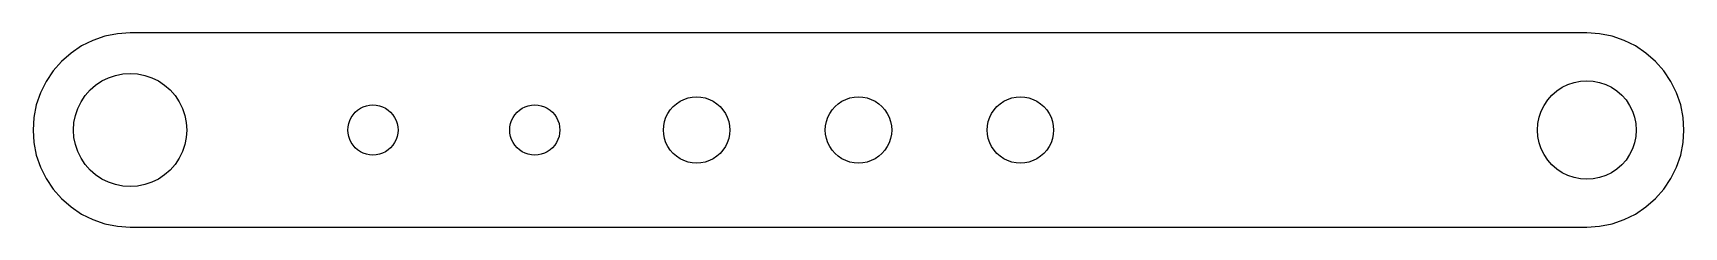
# Model space of a CAD drawing. Header units: metres. Extents: x -12 to 192, y -12 to 12.
import ezdxf

# ---------------------------------------------------------------- set-up
doc = ezdxf.new("R2010")
doc.units = ezdxf.units.M

msp = doc.modelspace()

# ---------------------------------------------------------------- linework, layer by layer
for p, q in [((-6, 10.3923), (-7.30513, 9.52023)), ((-4.59219, 11.0865), (-6, 10.3923)), ((-3.10582, 11.5911), (-4.59219, 11.0865)), ((-1.5663, 11.8973), (-3.10582, 11.5911)), ((0, 12), (-1.5663, 11.8973)), ((180, 12), (0, 12)), ((181.566, 11.8973), (180, 12)), ((183.106, 11.5911), (181.566, 11.8973)), ((184.592, 11.0865), (183.106, 11.5911)), ((186, 10.3923), (184.592, 11.0865)), ((187.305, 9.52023), (186, 10.3923)), ((-8.48528, 8.48528), (-9.52023, 7.30513)), ((-7.30513, 9.52023), (-8.48528, 8.48528)), ((188.485, 8.48528), (187.305, 9.52023)), ((189.52, 7.30513), (188.485, 8.48528)), ((-9.52023, 7.30513), (-10.3923, 6)), ((-3.5, 6.06216), (-2.67877, 6.46715)), ((-2.67877, 6.46715), (-1.81172, 6.76147)), ((-1.81172, 6.76147), (-0.913681, 6.94011)), ((-0.913681, 6.94011), (0, 7)), ((0, 7), (0.913681, 6.94011)), ((0.913681, 6.94011), (1.81172, 6.76147)), ((1.81172, 6.76147), (2.67877, 6.46715)), ((2.67877, 6.46715), (3.5, 6.06216)), ((190.392, 6), (189.52, 7.30513)), ((-11.0865, 4.59219), (-11.5911, 3.10582)), ((-10.3923, 6), (-11.0865, 4.59219)), ((-6.06216, 3.5), (-5.55347, 4.26132)), ((-5.55347, 4.26132), (-4.94974, 4.94974)), ((-4.94974, 4.94974), (-4.26132, 5.55347)), ((-4.26132, 5.55347), (-3.5, 6.06216)), ((3.5, 6.06216), (4.26132, 5.55347)), ((4.26132, 5.55347), (4.94974, 4.94974)), ((4.94974, 4.94974), (5.55347, 4.26132)), ((5.55347, 4.26132), (6.06216, 3.5)), ((69.4648, 4.06491), (70, 4.09999)), ((70, 4.09999), (70.5352, 4.06491)), ((89.4648, 4.06491), (90, 4.09999)), ((90, 4.09999), (90.5352, 4.06491)), ((109.465, 4.06491), (110, 4.09999)), ((110, 4.09999), (110.535, 4.06491)), ((175.161, 3.71344), (175.687, 4.31334)), ((175.687, 4.31334), (176.287, 4.83945)), ((176.287, 4.83945), (176.95, 5.28275)), ((176.95, 5.28275), (177.666, 5.63565)), ((177.666, 5.63565), (178.421, 5.89214)), ((178.421, 5.89214), (179.204, 6.04781)), ((179.204, 6.04781), (180, 6.09999)), ((180, 6.09999), (180.796, 6.04781)), ((180.796, 6.04781), (181.579, 5.89214)), ((181.579, 5.89214), (182.334, 5.63565)), ((182.334, 5.63565), (183.05, 5.28275)), ((183.05, 5.28275), (183.713, 4.83945)), ((183.713, 4.83945), (184.313, 4.31334)), ((184.313, 4.31334), (184.839, 3.71344)), ((191.087, 4.59219), (190.392, 6)), ((191.591, 3.10582), (191.087, 4.59219)), ((-11.5911, 3.10582), (-11.8973, 1.5663)), ((-6.76147, 1.81172), (-6.46715, 2.67877)), ((-6.46715, 2.67877), (-6.06216, 3.5)), ((6.06216, 3.5), (6.46715, 2.67877)), ((6.46715, 2.67877), (6.76147, 1.81172)), ((27.5406, 1.88715), (27.808, 2.19202)), ((27.808, 2.19202), (28.1128, 2.45938)), ((28.1128, 2.45938), (28.45, 2.68468)), ((28.45, 2.68468), (28.8137, 2.86401)), ((28.8137, 2.86401), (29.1976, 2.99437)), ((29.1976, 2.99437), (29.5954, 3.07347)), ((29.5954, 3.07347), (30, 3.09999)), ((30, 3.09999), (30.4046, 3.07347)), ((30.4046, 3.07347), (30.8023, 2.99437)), ((30.8023, 2.99437), (31.1863, 2.86401)), ((31.1863, 2.86401), (31.55, 2.68468)), ((31.55, 2.68468), (31.8871, 2.45938)), ((31.8871, 2.45938), (32.192, 2.19202)), ((32.192, 2.19202), (32.4594, 1.88715)), ((47.5406, 1.88715), (47.808, 2.19202)), ((47.808, 2.19202), (48.1128, 2.45938)), ((48.1128, 2.45938), (48.45, 2.68468)), ((48.45, 2.68468), (48.8137, 2.86401)), ((48.8137, 2.86401), (49.1976, 2.99437)), ((49.1976, 2.99437), (49.5954, 3.07347)), ((49.5954, 3.07347), (50, 3.09999)), ((50, 3.09999), (50.4046, 3.07347)), ((50.4046, 3.07347), (50.8023, 2.99437)), ((50.8023, 2.99437), (51.1863, 2.86401)), ((51.1863, 2.86401), (51.55, 2.68468)), ((51.55, 2.68468), (51.8871, 2.45938)), ((51.8871, 2.45938), (52.192, 2.19202)), ((52.192, 2.19202), (52.4594, 1.88715)), ((66.2121, 1.569), (66.4493, 2.04999)), ((66.4493, 2.04999), (66.7472, 2.49591)), ((66.7472, 2.49591), (67.1009, 2.89912)), ((67.1009, 2.89912), (67.5041, 3.25275)), ((67.5041, 3.25275), (67.95, 3.55069)), ((67.95, 3.55069), (68.431, 3.7879)), ((68.431, 3.7879), (68.9388, 3.96028)), ((68.9388, 3.96028), (69.4648, 4.06491)), ((70.5352, 4.06491), (71.0612, 3.96028)), ((71.0612, 3.96028), (71.569, 3.7879)), ((71.569, 3.7879), (72.05, 3.55069)), ((72.05, 3.55069), (72.4959, 3.25275)), ((72.4959, 3.25275), (72.8991, 2.89912)), ((72.8991, 2.89912), (73.2527, 2.49591)), ((73.2527, 2.49591), (73.5507, 2.04999)), ((73.5507, 2.04999), (73.7879, 1.569)), ((86.2121, 1.569), (86.4493, 2.04999)), ((86.4493, 2.04999), (86.7472, 2.49591)), ((86.7472, 2.49591), (87.1009, 2.89912)), ((87.1009, 2.89912), (87.5041, 3.25275)), ((87.5041, 3.25275), (87.95, 3.55069)), ((87.95, 3.55069), (88.431, 3.7879)), ((88.431, 3.7879), (88.9388, 3.96028)), ((88.9388, 3.96028), (89.4648, 4.06491)), ((90.5352, 4.06491), (91.0612, 3.96028)), ((91.0612, 3.96028), (91.569, 3.7879)), ((91.569, 3.7879), (92.05, 3.55069)), ((92.05, 3.55069), (92.4959, 3.25275)), ((92.4959, 3.25275), (92.8991, 2.89912)), ((92.8991, 2.89912), (93.2527, 2.49591)), ((93.2527, 2.49591), (93.5507, 2.04999)), ((93.5507, 2.04999), (93.7879, 1.569)), ((106.212, 1.569), (106.449, 2.04999)), ((106.449, 2.04999), (106.747, 2.49591)), ((106.747, 2.49591), (107.101, 2.89912)), ((107.101, 2.89912), (107.504, 3.25275)), ((107.504, 3.25275), (107.95, 3.55069)), ((107.95, 3.55069), (108.431, 3.7879)), ((108.431, 3.7879), (108.939, 3.96028)), ((108.939, 3.96028), (109.465, 4.06491)), ((110.535, 4.06491), (111.061, 3.96028)), ((111.061, 3.96028), (111.569, 3.7879)), ((111.569, 3.7879), (112.05, 3.55069)), ((112.05, 3.55069), (112.496, 3.25275)), ((112.496, 3.25275), (112.899, 2.89912)), ((112.899, 2.89912), (113.253, 2.49591)), ((113.253, 2.49591), (113.551, 2.04999)), ((113.551, 2.04999), (113.788, 1.569)), ((174.108, 1.57878), (174.364, 2.33437)), ((174.364, 2.33437), (174.717, 3.04999)), ((174.717, 3.04999), (175.161, 3.71344)), ((184.839, 3.71344), (185.283, 3.04999)), ((185.283, 3.04999), (185.636, 2.33437)), ((185.636, 2.33437), (185.892, 1.57878)), ((191.897, 1.5663), (191.591, 3.10582)), ((-11.8973, 1.5663), (-12, 0)), ((-12, 0), (-11.8973, -1.5663)), ((-7, 0), (-6.94011, 0.913681)), ((-6.94011, -0.913681), (-7, 0)), ((-6.94011, 0.913681), (-6.76147, 1.81172)), ((6.76147, 1.81172), (6.94011, 0.913681)), ((6.94011, 0.913681), (7, 0)), ((7, 0), (6.94011, -0.913681)), ((26.9, 0), (26.9265, 0.404617)), ((26.9265, -0.404617), (26.9, 0)), ((26.9265, 0.404617), (27.0056, 0.802338)), ((27.0056, 0.802338), (27.136, 1.18631)), ((27.136, 1.18631), (27.3153, 1.54999)), ((27.3153, 1.54999), (27.5406, 1.88715)), ((32.4594, 1.88715), (32.6847, 1.54999)), ((32.6847, 1.54999), (32.864, 1.18631)), ((32.864, 1.18631), (32.9944, 0.802338)), ((32.9944, 0.802338), (33.0735, 0.404617)), ((33.0735, 0.404617), (33.1, 0)), ((33.1, 0), (33.0735, -0.404617)), ((46.9, 0), (46.9265, 0.404617)), ((46.9265, -0.404617), (46.9, 0)), ((46.9265, 0.404617), (47.0056, 0.802338)), ((47.0056, 0.802338), (47.136, 1.18631)), ((47.136, 1.18631), (47.3153, 1.54999)), ((47.3153, 1.54999), (47.5406, 1.88715)), ((52.4594, 1.88715), (52.6847, 1.54999)), ((52.6847, 1.54999), (52.864, 1.18631)), ((52.864, 1.18631), (52.9944, 0.802338)), ((52.9944, 0.802338), (53.0735, 0.404617)), ((53.0735, 0.404617), (53.1, 0)), ((53.1, 0), (53.0735, -0.404617)), ((65.9, 0), (65.9351, 0.535156)), ((65.9351, -0.535156), (65.9, 0)), ((65.9351, 0.535156), (66.0397, 1.06116)), ((66.0397, 1.06116), (66.2121, 1.569)), ((73.7879, 1.569), (73.9603, 1.06116)), ((73.9603, 1.06116), (74.0649, 0.535156)), ((74.0649, 0.535156), (74.1, 0)), ((74.1, 0), (74.0649, -0.535156)), ((85.9, 0), (85.9351, 0.535156)), ((85.9351, -0.535156), (85.9, 0)), ((85.9351, 0.535156), (86.0397, 1.06116)), ((86.0397, 1.06116), (86.2121, 1.569)), ((93.7879, 1.569), (93.9603, 1.06116)), ((93.9603, 1.06116), (94.0649, 0.535156)), ((94.0649, 0.535156), (94.1, 0)), ((94.1, 0), (94.0649, -0.535156)), ((105.9, 0), (105.935, 0.535156)), ((105.935, -0.535156), (105.9, 0)), ((105.935, 0.535156), (106.04, 1.06116)), ((106.04, 1.06116), (106.212, 1.569)), ((113.788, 1.569), (113.96, 1.06116)), ((113.96, 1.06116), (114.065, 0.535156)), ((114.065, 0.535156), (114.1, 0)), ((114.1, 0), (114.065, -0.535156)), ((173.9, 0), (173.952, 0.796204)), ((173.952, -0.796204), (173.9, 0)), ((173.952, 0.796204), (174.108, 1.57878)), ((185.892, 1.57878), (186.048, 0.796204)), ((186.048, 0.796204), (186.1, 0)), ((186.1, 0), (186.048, -0.796204)), ((192, 0), (191.897, 1.5663)), ((191.897, -1.5663), (192, 0)), ((-11.8973, -1.5663), (-11.5911, -3.10582)), ((-6.76147, -1.81172), (-6.94011, -0.913681)), ((-6.46715, -2.67877), (-6.76147, -1.81172)), ((6.76147, -1.81172), (6.46715, -2.67877)), ((6.94011, -0.913681), (6.76147, -1.81172)), ((27.0056, -0.802338), (26.9265, -0.404617)), ((27.136, -1.18631), (27.0056, -0.802338)), ((27.3153, -1.54999), (27.136, -1.18631)), ((27.5406, -1.88715), (27.3153, -1.54999)), ((27.808, -2.19202), (27.5406, -1.88715)), ((32.4594, -1.88715), (32.192, -2.19202)), ((32.6847, -1.54999), (32.4594, -1.88715)), ((32.864, -1.18631), (32.6847, -1.54999)), ((32.9944, -0.802338), (32.864, -1.18631)), ((33.0735, -0.404617), (32.9944, -0.802338)), ((47.0056, -0.802338), (46.9265, -0.404617)), ((47.136, -1.18631), (47.0056, -0.802338)), ((47.3153, -1.54999), (47.136, -1.18631)), ((47.5406, -1.88715), (47.3153, -1.54999)), ((47.808, -2.19202), (47.5406, -1.88715)), ((52.4594, -1.88715), (52.192, -2.19202)), ((52.6847, -1.54999), (52.4594, -1.88715)), ((52.864, -1.18631), (52.6847, -1.54999)), ((52.9944, -0.802338), (52.864, -1.18631)), ((53.0735, -0.404617), (52.9944, -0.802338)), ((66.0397, -1.06116), (65.9351, -0.535156)), ((66.2121, -1.569), (66.0397, -1.06116)), ((66.4493, -2.04999), (66.2121, -1.569)), ((73.7879, -1.569), (73.5507, -2.04999)), ((73.9603, -1.06116), (73.7879, -1.569)), ((74.0649, -0.535156), (73.9603, -1.06116)), ((86.0397, -1.06116), (85.9351, -0.535156)), ((86.2121, -1.569), (86.0397, -1.06116)), ((86.4493, -2.04999), (86.2121, -1.569)), ((93.7879, -1.569), (93.5507, -2.04999)), ((93.9603, -1.06116), (93.7879, -1.569)), ((94.0649, -0.535156), (93.9603, -1.06116)), ((106.04, -1.06116), (105.935, -0.535156)), ((106.212, -1.569), (106.04, -1.06116)), ((106.449, -2.04999), (106.212, -1.569)), ((113.788, -1.569), (113.551, -2.04999)), ((113.96, -1.06116), (113.788, -1.569)), ((114.065, -0.535156), (113.96, -1.06116)), ((174.108, -1.57878), (173.952, -0.796204)), ((174.364, -2.33437), (174.108, -1.57878)), ((185.892, -1.57878), (185.636, -2.33437)), ((186.048, -0.796204), (185.892, -1.57878)), ((191.591, -3.10582), (191.897, -1.5663)), ((-11.5911, -3.10582), (-11.0865, -4.59219)), ((-6.06216, -3.5), (-6.46715, -2.67877)), ((-5.55347, -4.26132), (-6.06216, -3.5)), ((6.06216, -3.5), (5.55347, -4.26132)), ((6.46715, -2.67877), (6.06216, -3.5)), ((28.1128, -2.45938), (27.808, -2.19202)), ((28.45, -2.68468), (28.1128, -2.45938)), ((28.8137, -2.86401), (28.45, -2.68468)), ((29.1976, -2.99437), (28.8137, -2.86401)), ((29.5954, -3.07347), (29.1976, -2.99437)), ((30, -3.09999), (29.5954, -3.07347)), ((30.4046, -3.07347), (30, -3.09999)), ((30.8023, -2.99437), (30.4046, -3.07347)), ((31.1863, -2.86401), (30.8023, -2.99437)), ((31.55, -2.68468), (31.1863, -2.86401)), ((31.8871, -2.45938), (31.55, -2.68468)), ((32.192, -2.19202), (31.8871, -2.45938)), ((48.1128, -2.45938), (47.808, -2.19202)), ((48.45, -2.68468), (48.1128, -2.45938)), ((48.8137, -2.86401), (48.45, -2.68468)), ((49.1976, -2.99437), (48.8137, -2.86401)), ((49.5954, -3.07347), (49.1976, -2.99437)), ((50, -3.09999), (49.5954, -3.07347)), ((50.4046, -3.07347), (50, -3.09999)), ((50.8023, -2.99437), (50.4046, -3.07347)), ((51.1863, -2.86401), (50.8023, -2.99437)), ((51.55, -2.68468), (51.1863, -2.86401)), ((51.8871, -2.45938), (51.55, -2.68468)), ((52.192, -2.19202), (51.8871, -2.45938)), ((66.7472, -2.49591), (66.4493, -2.04999)), ((67.1009, -2.89912), (66.7472, -2.49591)), ((67.5041, -3.25275), (67.1009, -2.89912)), ((67.95, -3.55069), (67.5041, -3.25275)), ((68.431, -3.7879), (67.95, -3.55069)), ((68.9388, -3.96028), (68.431, -3.7879)), ((69.4648, -4.06491), (68.9388, -3.96028)), ((70, -4.09999), (69.4648, -4.06491)), ((70.5352, -4.06491), (70, -4.09999)), ((71.0612, -3.96028), (70.5352, -4.06491)), ((71.569, -3.7879), (71.0612, -3.96028)), ((72.05, -3.55069), (71.569, -3.7879)), ((72.4959, -3.25275), (72.05, -3.55069)), ((72.8991, -2.89912), (72.4959, -3.25275)), ((73.2527, -2.49591), (72.8991, -2.89912)), ((73.5507, -2.04999), (73.2527, -2.49591)), ((86.7472, -2.49591), (86.4493, -2.04999)), ((87.1009, -2.89912), (86.7472, -2.49591)), ((87.5041, -3.25275), (87.1009, -2.89912)), ((87.95, -3.55069), (87.5041, -3.25275)), ((88.431, -3.7879), (87.95, -3.55069)), ((88.9388, -3.96028), (88.431, -3.7879)), ((89.4648, -4.06491), (88.9388, -3.96028)), ((90, -4.09999), (89.4648, -4.06491)), ((90.5352, -4.06491), (90, -4.09999)), ((91.0612, -3.96028), (90.5352, -4.06491)), ((91.569, -3.7879), (91.0612, -3.96028)), ((92.05, -3.55069), (91.569, -3.7879)), ((92.4959, -3.25275), (92.05, -3.55069)), ((92.8991, -2.89912), (92.4959, -3.25275)), ((93.2527, -2.49591), (92.8991, -2.89912)), ((93.5507, -2.04999), (93.2527, -2.49591)), ((106.747, -2.49591), (106.449, -2.04999)), ((107.101, -2.89912), (106.747, -2.49591)), ((107.504, -3.25275), (107.101, -2.89912)), ((107.95, -3.55069), (107.504, -3.25275)), ((108.431, -3.7879), (107.95, -3.55069)), ((108.939, -3.96028), (108.431, -3.7879)), ((109.465, -4.06491), (108.939, -3.96028)), ((110, -4.09999), (109.465, -4.06491)), ((110.535, -4.06491), (110, -4.09999)), ((111.061, -3.96028), (110.535, -4.06491)), ((111.569, -3.7879), (111.061, -3.96028)), ((112.05, -3.55069), (111.569, -3.7879)), ((112.496, -3.25275), (112.05, -3.55069)), ((112.899, -2.89912), (112.496, -3.25275)), ((113.253, -2.49591), (112.899, -2.89912)), ((113.551, -2.04999), (113.253, -2.49591)), ((174.717, -3.04999), (174.364, -2.33437)), ((175.161, -3.71344), (174.717, -3.04999)), ((175.687, -4.31334), (175.161, -3.71344)), ((184.839, -3.71344), (184.313, -4.31334)), ((185.283, -3.04999), (184.839, -3.71344)), ((185.636, -2.33437), (185.283, -3.04999)), ((191.087, -4.59219), (191.591, -3.10582)), ((-11.0865, -4.59219), (-10.3923, -6)), ((-10.3923, -6), (-9.52023, -7.30513)), ((-4.94974, -4.94974), (-5.55347, -4.26132)), ((-4.26132, -5.55347), (-4.94974, -4.94974)), ((-3.5, -6.06216), (-4.26132, -5.55347)), ((-2.67877, -6.46715), (-3.5, -6.06216)), ((3.5, -6.06216), (2.67877, -6.46715)), ((4.26132, -5.55347), (3.5, -6.06216)), ((4.94974, -4.94974), (4.26132, -5.55347)), ((5.55347, -4.26132), (4.94974, -4.94974)), ((176.287, -4.83945), (175.687, -4.31334)), ((176.95, -5.28275), (176.287, -4.83945)), ((177.666, -5.63565), (176.95, -5.28275)), ((178.421, -5.89214), (177.666, -5.63565)), ((179.204, -6.04781), (178.421, -5.89214)), ((180, -6.09999), (179.204, -6.04781)), ((180.796, -6.04781), (180, -6.09999)), ((181.579, -5.89214), (180.796, -6.04781)), ((182.334, -5.63565), (181.579, -5.89214)), ((183.05, -5.28275), (182.334, -5.63565)), ((183.713, -4.83945), (183.05, -5.28275)), ((184.313, -4.31334), (183.713, -4.83945)), ((189.52, -7.30513), (190.392, -6)), ((190.392, -6), (191.087, -4.59219)), ((-9.52023, -7.30513), (-8.48528, -8.48528)), ((-1.81172, -6.76147), (-2.67877, -6.46715)), ((-0.913681, -6.94011), (-1.81172, -6.76147)), ((0, -7), (-0.913681, -6.94011)), ((0.913681, -6.94011), (0, -7)), ((1.81172, -6.76147), (0.913681, -6.94011)), ((2.67877, -6.46715), (1.81172, -6.76147)), ((188.485, -8.48528), (189.52, -7.30513)), ((-8.48528, -8.48528), (-7.30513, -9.52023)), ((-7.30513, -9.52023), (-6, -10.3923)), ((186, -10.3923), (187.305, -9.52023)), ((187.305, -9.52023), (188.485, -8.48528)), ((-6, -10.3923), (-4.59219, -11.0865)), ((-4.59219, -11.0865), (-3.10582, -11.5911)), ((-3.10582, -11.5911), (-1.5663, -11.8973)), ((-1.5663, -11.8973), (0, -12)), ((0, -12), (180, -12)), ((180, -12), (181.566, -11.8973)), ((181.566, -11.8973), (183.106, -11.5911)), ((183.106, -11.5911), (184.592, -11.0865)), ((184.592, -11.0865), (186, -10.3923))]:
    msp.add_line(p, q)

doc.saveas('drawing.dxf')
